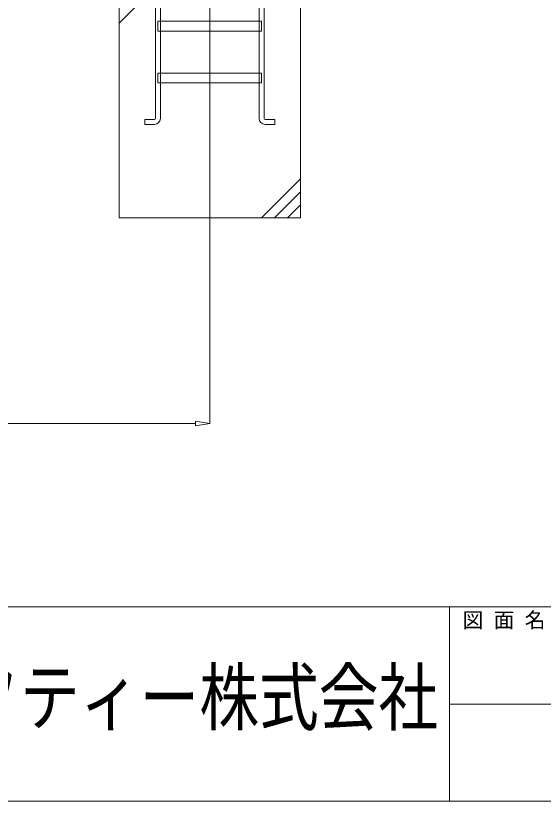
# Model space of a CAD drawing. Units: millimetres, scale not verified. Extents: x -10062 to 10062, y -16938 to 16938.
# Drawn here: x -11 to 2024, y -16938 to -13908 of the extents above; entities that cross this region are included whole.
import ezdxf
from ezdxf.enums import TextEntityAlignment as Align

# ---------------------------------------------------------------- set-up
doc = ezdxf.new("R2010")
doc.units = ezdxf.units.MM
doc.header["$LTSCALE"] = 90
doc.linetypes.add('CHAIN2', pattern=[12, 9, -1, 1, -1])
doc.linetypes.add('DASHED1', pattern=[1.8, 1.2, -0.6])
for name, color, linetype, lineweight in [('0-9_基礎工事用PCA小', 134, 'Continuous', 18), ('0-B_図面枠', 134, 'Continuous', 18), ('0-C_寸法', 134, 'Continuous', 18), ('1-6_通芯', 134, 'CHAIN2', 18)]:
    doc.layers.add(name, color=color, linetype=linetype, lineweight=lineweight)
doc.styles.add('ＭＳ ゴシック', font='')
doc.styles.get('ＭＳ ゴシック').set_extended_font_data('MS Gothic')

msp = doc.modelspace()

# ---------------------------------------------------------------- linework, layer by layer
at = {"layer": '0-9_基礎工事用PCA小'}
for p, q in [((387.5, -13937.5), (537.5, -13787.5)), ((547.03, -13967.5), (547.03, -14129.5)), ((927.97, -13967.5), (927.97, -14129.5)), ((547.03, -14167.5), (547.03, -14304.5)), ((927.97, -14167.5), (927.97, -14304.5)), ((1087.5, -14537.5), (937.5, -14687.5)), ((1087.5, -14587.5), (987.5, -14687.5)), ((1087.5, -14637.5), (1037.5, -14687.5))]:
    msp.add_line(p, q, dxfattribs=at)
at = {"layer": '0-9_基礎工事用PCA小', "linetype": 'DASHED1'}
for p, q in [((547.03, -13929.5), (547.03, -13967.5)), ((927.97, -13929.5), (927.97, -13967.5)), ((547.03, -14129.5), (547.03, -14167.5)), ((927.97, -14129.5), (927.97, -14167.5))]:
    msp.add_line(p, q, dxfattribs=at)
at = {"layer": '0-9_基礎工事用PCA小'}
for points in [[(527.98, -14304.45), (527.98, -13727.5), (547.03, -13727.5), (547.03, -13929.5)], [(947.03, -14304.45), (947.03, -13727.5), (927.97, -13727.5), (927.97, -13929.5)], [(524.02, -14327.5), (487.03, -14327.5), (487.03, -14308.45), (523.97, -14308.45)], [(950.98, -14327.5), (987.97, -14327.5), (987.97, -14308.45), (951.02, -14308.45)]]:
    msp.add_lwpolyline(points, dxfattribs=at)
for points in [[(387.5, -14687.5), (1087.5, -14687.5), (1087.5, -13787.5), (387.5, -13787.5)], [(537.5, -13929.5), (937.5, -13929.5), (937.5, -13967.5), (537.5, -13967.5)], [(537.5, -14129.5), (937.5, -14129.5), (937.5, -14167.5), (537.5, -14167.5)]]:
    msp.add_lwpolyline(points, close=True, dxfattribs=at)
for centre, radius, start, end in [((523.97, -14304.45), 4, 270, 360), ((524.02, -14304.5), 23, 270, 360), ((950.98, -14304.5), 23, 180, 270), ((951.02, -14304.45), 4, 180, 270)]:
    msp.add_arc(centre, radius, start, end, dxfattribs=at)
at = {"layer": '0-B_図面枠'}
for p, q in [((-10062.5, -16187.5), (10062.5, -16187.5)), ((1662.5, -16187.5), (1662.5, -16937.5)), ((1662.5, -16562.5), (10062.5, -16562.5))]:
    msp.add_line(p, q, dxfattribs=at)
msp.add_lwpolyline([(-10062.5, -3062.5), (10062.5, -3062.5), (10062.5, -16937.5), (-10062.5, -16937.5)], close=True, dxfattribs=at)
at = {"layer": '0-C_寸法'}
for p, q in [((737.5, -14688.5), (737.5, -15481.96)), ((682.5, -15471.79), (737.5, -15480.96)), ((682.5, -15471.79), (682.5, -15490.13)), ((682.5, -15480.96), (-7407.5, -15480.96)), ((737.5, -15480.96), (682.5, -15490.13))]:
    msp.add_line(p, q, dxfattribs=at)
at = {"layer": '1-6_通芯'}
msp.add_line((737.5, -14687.5), (737.5, -12775.5), dxfattribs=at)

# ---------------------------------------------------------------- texts
at = {"layer": '0-B_図面枠', "style": 'ＭＳ ゴシック'}
msp.add_text('図 面 名', height=58.65, dxfattribs=at).set_placement((1712.5, -16285.5), align=Align.BOTTOM_LEFT)
at = {"layer": '0-B_図面枠', "style": 'ＭＳ ゴシック', "width": 0.8}
msp.add_text('日本セイフティー株式会社', height=211.1, dxfattribs=at).set_placement((-1145.75, -16705.03), align=Align.BOTTOM_LEFT)

doc.saveas('drawing.dxf')
